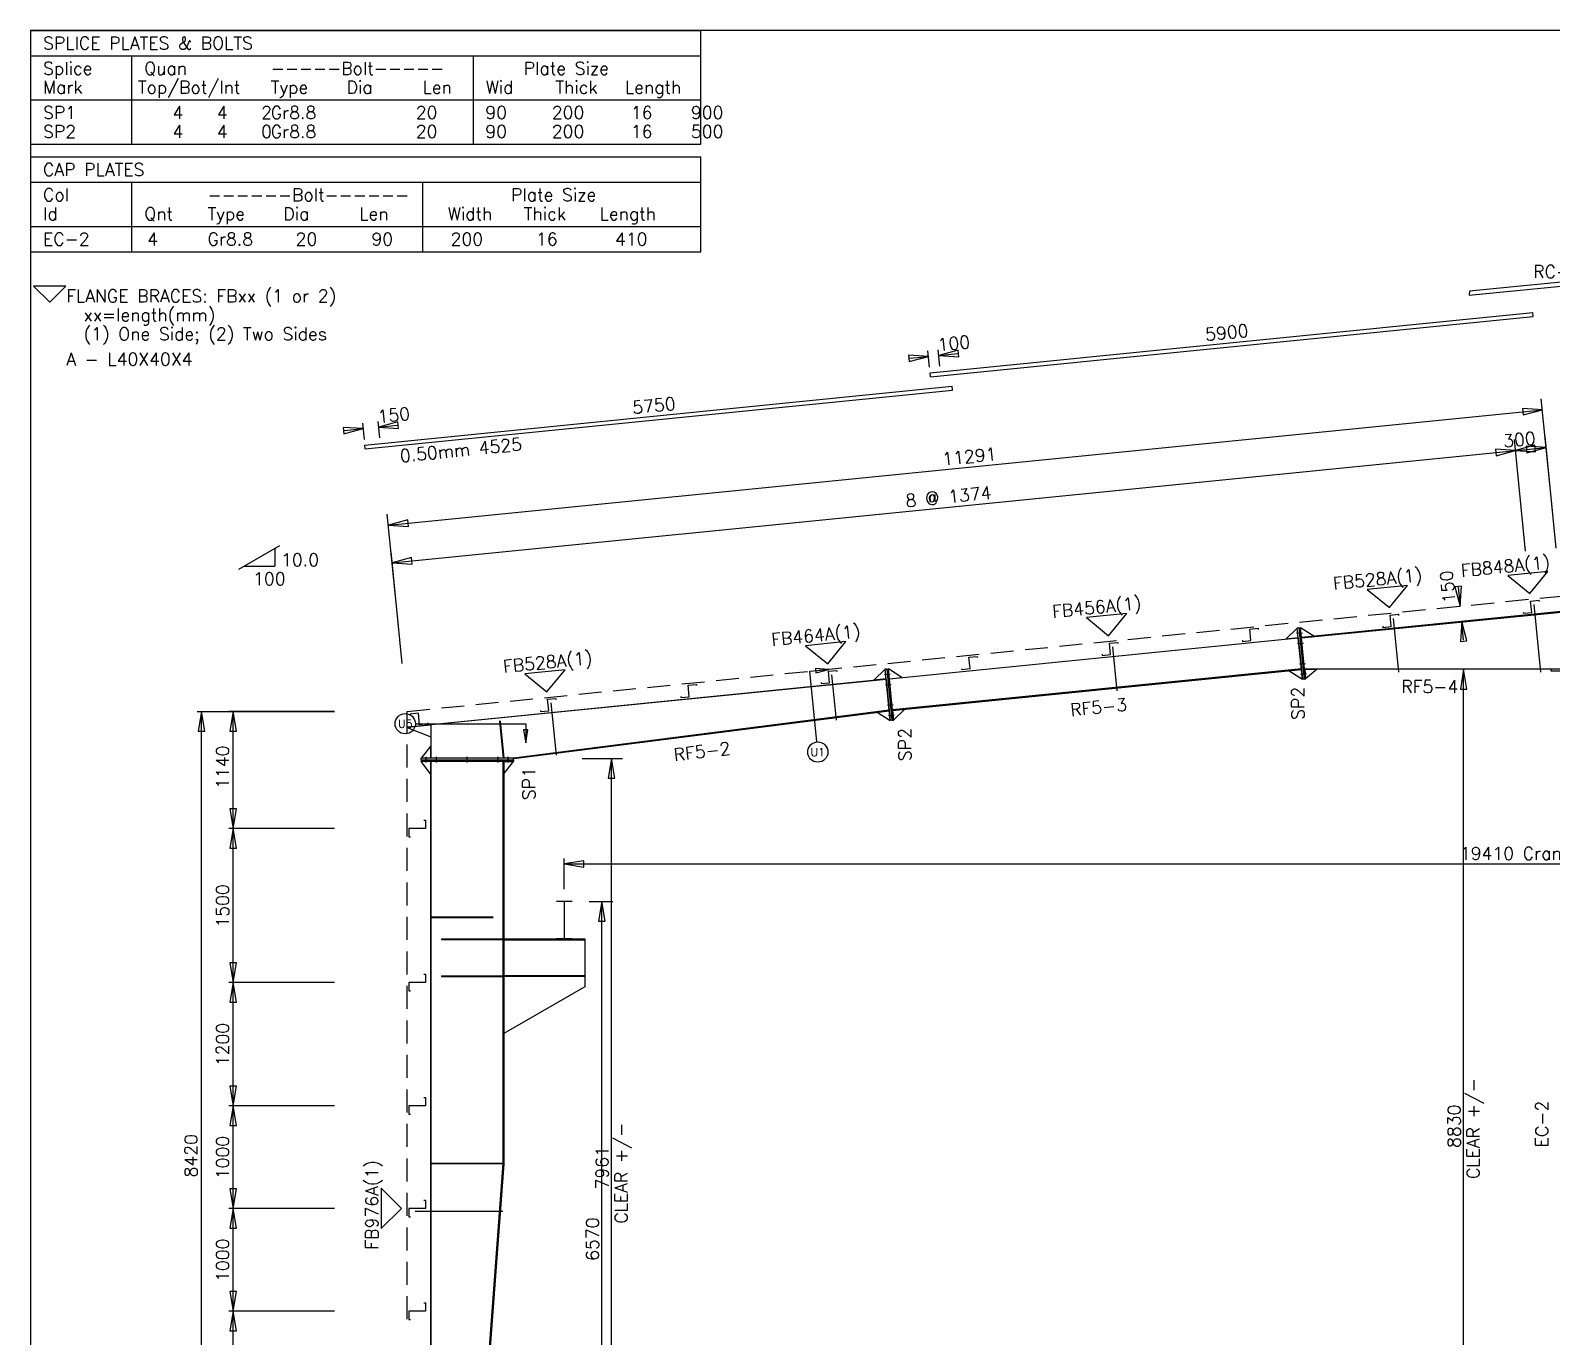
# Model space of a CAD drawing. Extents: x 0 to 29618, y 0 to 20944.
# Drawn here: x 0 to 14809, y 8225 to 20944 of the extents above; entities that cross this region are included whole.
import ezdxf
from ezdxf.enums import TextEntityAlignment as Align

# ---------------------------------------------------------------- set-up
doc = ezdxf.new("R2010")
doc.units = 0
doc.linetypes.add('CONTIN', pattern=[0])
doc.linetypes.add('DASHED', pattern=[335.9, 223.9, -112])
doc.layers.get('0').update_dxf_attribs({"linetype": 'CONTIN'})
for name, color, linetype in [('1', 7, 'CONTIN'), ('10', 10, 'CONTIN'), ('11', 7, 'CONTIN'), ('12', 6, 'CONTIN'), ('14', 7, 'CONTIN'), ('15', 7, 'CONTIN'), ('2', 6, 'CONTIN'), ('22', 7, 'CONTIN'), ('3', 7, 'CONTIN'), ('5', 5, 'DASHED'), ('7', 7, 'CONTIN')]:
    doc.layers.add(name, color=color, linetype=linetype)
doc.styles.add('SIMPLEX', font='SIMPLEX')

# ---------------------------------------------------------------- blocks, each defined once
blk = doc.blocks.new('WSECTN')
for p, q in [((-76.2, 25.4), (76.2, 25.4)), ((0, 0), (0, 25.4)), ((-76.2, 0), (76.2, 0))]:
    blk.add_line(p, q)
blk = doc.blocks.new('ARROWF')
for p, q in [((0, 0), (-192, 32)), ((-192, 32), (-192, -32)), ((-192, -32), (0, 0))]:
    blk.add_line(p, q)
blk = doc.blocks.new('ZCOL')
for p, q in [((10.2, 0), (0, 0)), ((0, 0), (0, -25.4)), ((10.2, -2.5), (10.2, 0)), ((-10.2, -25.4), (-10.2, -22.9)), ((0, -25.4), (-10.2, -25.4))]:
    blk.add_line(p, q)
blk = doc.blocks.new('MARKER')
for p, q in [((197.0327, 197.0327), (-197.0327, 197.0327)), ((-197.0327, 197.0327), (0, 0)), ((0, 0), (197.0327, 197.0327))]:
    blk.add_line(p, q)
blk = doc.blocks.new('CUTFRM')
for p, q in [((0, 0), (0, -25.4)), ((0, -25.4), (-187.18106, -25.4))]:
    blk.add_line(p, q)
blk = doc.blocks.new('ARROWPF')
for p, q in [((0, 0), (-128, 21)), ((-128, 21), (-128, -21)), ((-128, -21), (0, 0))]:
    blk.add_line(p, q)
blk = doc.blocks.new('FRAME5')
at = {"layer": '1'}
for p, q in [((11235, 12599.9912), (10343.8418, 12510.876)), ((10340.0498, 12472.9648), (11235, 12562.46)), ((10343.8418, 12510.876), (10340.0498, 12472.9648)), ((5092.63818, 11717.7246), (10958.8799, 12304.3486)), ((10962.6709, 12266.4375), (10958.8799, 12304.3486)), ((5096.4292, 11679.8145), (10962.6709, 12266.4375)), ((5096.4292, 11679.8145), (5092.63818, 11717.7246)), ((-410.17651, 11014.2822), (5306.81006, 11585.9814)), ((5310.60107, 11548.0703), (5306.81006, 11585.9814)), ((-406.38541, 10976.3721), (5310.60107, 11548.0703)), ((-406.38541, 10976.3721), (-410.17651, 11014.2822)), ((11234.5029, 9392.70215), (8708.06836, 9140.05859)), ((8708.56641, 9135.08398), (11235, 9387.72559)), ((8708.56641, 9135.08398), (11235, 9387.72559)), ((10968.8037, 9460.16992), (11034.6162, 8802.04395)), ((8556.82129, 9124.93457), (8666.77441, 9231.4043)), ((8659.11133, 9180.38867), (8716.22754, 9186.09961)), ((8659.11133, 9180.38867), (8716.22754, 9186.09961)), ((8682.69434, 9232.99609), (8666.77441, 9231.4043)), ((8716.52637, 8733.88477), (8666.77441, 9231.4043)), ((8666.77441, 9231.4043), (8666.77441, 9231.4043)), ((8676.22656, 9136.875), (8666.77441, 9231.4043)), ((8682.69434, 9232.99609), (8698.61523, 9234.58691)), ((8682.69434, 9232.99609), (8732.44629, 8735.47656)), ((8682.69434, 9232.99609), (8732.44629, 8735.47656)), ((8748.36621, 8737.06934), (8698.61523, 9234.58691)), ((8827.47266, 9151.99902), (8698.61523, 9234.58691)), ((8698.61523, 9234.58691), (8698.61523, 9234.58691)), ((8708.06836, 9140.05859), (8698.61523, 9234.58691)), ((9601.82129, 9323.4707), (9653.96387, 8802.04395)), ((4696.0791, 8738.85938), (8676.22656, 9136.875)), ((8676.72461, 9131.89941), (4696.57617, 8733.88477)), ((8676.72461, 9131.89941), (4696.57617, 8733.88477)), ((6867.6582, 9050.05469), (6910.61035, 8620.52637)), ((8676.22656, 9136.875), (8556.82129, 9124.93457)), ((8669.06152, 9080.88477), (8726.17773, 9086.59668)), ((8669.06152, 9080.88477), (8726.17773, 9086.59668)), ((8676.72461, 9131.89941), (8676.22656, 9136.875)), ((8676.72461, 9131.89941), (8706.5752, 8833.38867)), ((8708.06836, 9140.05859), (8827.47266, 9151.99902)), ((8708.56641, 9135.08398), (8708.06836, 9140.05859)), ((8738.57617, 8834.97949), (8708.56641, 9135.08398)), ((8688.96289, 8881.87695), (8746.0791, 8887.58887)), ((8688.96289, 8881.87695), (8746.0791, 8887.58887)), ((4133.49512, 8776.63867), (4177.73486, 8334.24219)), ((4544.83301, 8723.73438), (4654.78418, 8830.2041)), ((4647.12305, 8779.18848), (4704.23779, 8784.90039)), ((4647.12305, 8779.18848), (4704.23779, 8784.90039)), ((4670.70508, 8831.79688), (4654.78418, 8830.2041)), ((4704.53711, 8332.68457), (4654.78418, 8830.2041)), ((4654.78418, 8830.2041), (4654.78418, 8830.2041)), ((4664.23633, 8735.6748), (4654.78418, 8830.2041)), ((4670.70508, 8831.79688), (4686.625, 8833.38867)), ((4670.70508, 8831.79688), (4720.45654, 8334.27734)), ((4670.70508, 8831.79688), (4720.45654, 8334.27734)), ((4736.37793, 8335.86914), (4686.625, 8833.38867)), ((4815.48291, 8750.7998), (4686.625, 8833.38867)), ((4686.625, 8833.38867), (4686.625, 8833.38867)), ((4696.0791, 8738.85938), (4686.625, 8833.38867)), ((4696.0791, 8738.85938), (4815.48291, 8750.7998)), ((4696.57617, 8733.88477), (4696.0791, 8738.85938)), ((8706.5752, 8833.38867), (4726.42676, 8435.37305)), ((8706.5752, 8833.38867), (4726.42676, 8435.37305)), ((4726.9248, 8430.39844), (8707.07324, 8828.41406)), ((8707.07324, 8828.41406), (8587.66895, 8816.47363)), ((8587.66895, 8816.47363), (8716.52637, 8733.88477)), ((8698.91406, 8782.37402), (8756.0293, 8788.08496)), ((8698.91406, 8782.37402), (8756.0293, 8788.08496)), ((8706.5752, 8833.38867), (8707.07324, 8828.41406)), ((8707.07324, 8828.41406), (8716.52637, 8733.88477)), ((8738.57617, 8834.97949), (13731.3906, 8834.97949)), ((8739.07617, 8834.97949), (13730.8877, 8834.97949)), ((8739.07617, 8834.97949), (8739.07617, 8829.98145)), ((13730.8877, 8829.98145), (8739.07617, 8829.98145)), ((8739.07617, 8829.98145), (8859.67578, 8829.98145)), ((8739.07617, 8829.98145), (8748.36621, 8737.06934)), ((8859.67578, 8829.98145), (8748.36621, 8737.06934)), ((11135, 8829.98047), (11135, 8813.98047)), ((11135, 8829.98047), (11135, 8813.98047)), ((11135, 8813.98047), (11334.999, 8813.98047)), ((11135, 8813.98047), (11334.999, 8813.98047)), ((10, 8270.25098), (4664.23633, 8735.6748)), ((4664.73389, 8730.7002), (10.498, 8265.27637)), ((4664.73389, 8730.7002), (236, 8287.82617)), ((4664.23633, 8735.6748), (4544.83301, 8723.73438)), ((4657.07324, 8679.68555), (4714.18799, 8685.39648)), ((4657.07324, 8679.68555), (4714.18799, 8685.39648)), ((4664.73389, 8730.7002), (4664.23633, 8735.6748)), ((4664.73389, 8730.7002), (4694.62891, 8431.75684)), ((4726.42676, 8435.37305), (4696.57617, 8733.88477)), ((8732.44629, 8735.47656), (8716.52637, 8733.88477)), ((8716.52637, 8733.88477), (8716.52637, 8733.88477)), ((8732.44629, 8735.47656), (8748.36621, 8737.06934)), ((8748.36621, 8737.06934), (8748.36621, 8737.06934)), ((1399.43152, 8503.23242), (1450.21814, 7995.36523)), ((4676.97412, 8480.67773), (4734.08887, 8486.38867)), ((4676.97412, 8480.67773), (4734.08887, 8486.38867)), ((4726.9248, 8430.39844), (4846.3291, 8442.33887)), ((4846.3291, 8442.33887), (4736.37793, 8335.86914)), ((906.162964, 8324.14258), (900.193054, 8323.5459)), ((900.193054, 8323.5459), (936.015015, 7965.33301)), ((906.162964, 8324.14258), (941.984924, 7965.92969)), ((4694.62891, 8431.75684), (1038.99988, 7965.63086)), ((4694.49512, 8431.73926), (1038.99988, 7965.63086)), ((1039.63306, 7960.6709), (4695.12695, 8426.7793)), ((4695.12695, 8426.7793), (4576.04688, 8411.5957)), ((4576.04688, 8411.5957), (4704.53711, 8332.68457)), ((4686.92383, 8381.1748), (4744.04004, 8386.88574)), ((4686.92383, 8381.1748), (4744.04004, 8386.88574)), ((4694.49512, 8431.73926), (4695.12695, 8426.7793)), ((4695.12695, 8426.7793), (4704.53711, 8332.68457)), ((4720.45654, 8334.27734), (4704.53711, 8332.68457)), ((4704.53711, 8332.68457), (4704.53711, 8332.68457)), ((4720.45654, 8334.27734), (4736.37793, 8335.86914)), ((4726.42676, 8435.37305), (4726.42676, 8435.37305)), ((4726.42676, 8435.37305), (4726.9248, 8430.39844)), ((4726.9248, 8430.39844), (4736.37793, 8335.86914)), ((4736.37793, 8335.86914), (4736.37793, 8335.86914)), ((231, 8287.32617), (1, 8264.3252)), ((1, 8264.3252), (231, 8172.32617)), ((10.498, 8265.27637), (10, 8270.25098)), ((236, 8287.32617), (231, 8287.32617)), ((231, 8287.32617), (231, 7965.63086)), ((236, 7965.63086), (236, 8287.82617)), ((236, 7965.63086), (236, 8287.32617)), ((231, 8085.62988), (136, 7965.63086)), ((231, 7965.63086), (231, 8085.62988)), ((1036, 7965.63086), (136, 7965.63086)), ((136, 7949.63184), (136, 7965.63086)), ((136, 7965.63086), (136, 7965.63086)), ((231, 7965.63086), (136, 7965.63086)), ((136, 7949.63184), (1036, 7949.63184)), ((136, 7949.63184), (136, 7933.63184)), ((136, 7949.63184), (1036, 7949.63184)), ((1036, 7933.63184), (136, 7933.63184)), ((229.999985, 7813.63135), (136, 7933.63184)), ((136, 7933.63184), (136, 7933.63184)), ((229.999985, 7933.63184), (136, 7933.63184)), ((186, 7920.93164), (186, 7978.33154)), ((186, 7920.93164), (186, 7978.33154)), ((236, 7933.63184), (229.999985, 7933.63184)), ((229.999985, 7933.63184), (229.999985, 16)), ((229.999985, 7933.63184), (229.999985, 7813.63135)), ((236, 7965.63086), (231, 7965.63086)), ((1038.99988, 7965.63086), (236, 7965.63086)), ((936, 7933.63184), (236, 7933.63184)), ((236, 4015.99976), (236, 7933.63184)), ((236, 16), (236, 7933.63184)), ((286, 7920.93164), (286, 7978.33154)), ((286, 7920.93164), (286, 7978.33154)), ((586, 7920.93164), (586, 7978.33154)), ((586, 7920.93164), (586, 7978.33154)), ((886, 7920.93164), (886, 7978.33154)), ((886, 7920.93164), (886, 7978.33154)), ((936, 4015.99976), (936, 7933.63184)), ((936, 7933.63184), (936, 7933.63184)), ((936, 4015.99976), (936, 7933.63184)), ((936, 7933.63184), (941.999939, 7933.63184)), ((941.984924, 7965.92969), (936.015015, 7965.33301)), ((941.999939, 7933.63184), (941.999939, 4015.99976)), ((941.999939, 7933.63184), (941.999939, 7813.63135)), ((941.999939, 7813.63135), (1036, 7933.63184)), ((941.999939, 7933.63184), (1036, 7933.63184)), ((986, 7920.93164), (986, 7978.33154)), ((986, 7920.93164), (986, 7978.33154)), ((1036, 7949.63184), (1036, 7965.63086)), ((1036, 7949.63184), (1036, 7933.63184)), ((1036, 7933.63184), (1036, 7933.63184)), ((1038.99988, 7965.63086), (1039.63306, 7960.6709)), ((236, 6420), (836, 6420)), ((236, 6420), (236, 6414)), ((236, 6414), (836, 6414)), ((836, 6420), (836, 6414)), ((336, 6204), (936, 6204)), ((336, 6204), (336, 6198)), ((336, 6198), (936, 6198)), ((936, 6204), (936, 6198)), ((941.999939, 6204), (1730, 6204)), ((941.999939, 6196), (1730, 6196)), ((1730, 6204), (1730, 5838)), ((336, 5844), (936, 5844)), ((336, 5844), (336, 5838)), ((336, 5838), (936, 5838)), ((936, 5844), (936, 5838)), ((1730, 5846), (941.999939, 5846)), ((1730, 5838), (941.999939, 5838)), ((1730, 5838), (1730, 5738)), ((1730, 5738), (941.999939, 5283.04688)), ((936, 4015.99976), (236, 4015.99976)), ((236, 16), (236, 4015.99976)), ((236, 4015.99976), (936, 4015.99976)), ((636, 16), (936, 4015.99976)), ((636.033997, 16.448999), (936, 4015.99976)), ((941.982971, 4015.55103), (642.017029, 16)), ((936, 4015.99976), (936, 4015.99976)), ((936, 4015.99976), (941.982971, 4015.55103)), ((936, 4015.99976), (941.999939, 4015.99976)), ((80.431122, 3553.13184), (933.524231, 3553.13159))]:
    blk.add_line(p, q, dxfattribs=at)
at = {"layer": '12'}
for p, q in [((5087.29102, 11771.1943), (5071.36133, 11930.4893)), ((5186.79492, 11781.1455), (5170.86523, 11940.4404)), ((-415.52347, 11067.752), (-431.45291, 11227.0469)), ((-266.26791, 11082.6777), (-282.19736, 11241.9727)), ((10889.791, 9980.27832), (10781.0693, 11067.4922)), ((11188.3369, 10010.1328), (11079.6162, 11097.3467)), ((-46.6633, 8886.63281), (-155.38466, 9973.8457)), ((10564.417, 8830), (10071.8359, 8830)), ((-2041.7393, 8420), (-707.66754, 8420)), ((-707.66754, 8420), (-1733.8754, 8420)), ((1704.77283, 7960.7002), (2098.83838, 7960.7002)), ((-707.66754, 7279.99951), (-1733.8754, 7279.99951)), ((1774.23621, 6569.99951), (2004.85413, 6569.99951)), ((-707.66754, 5780), (-1733.8754, 5780)), ((-707.66754, 4580), (-1733.8754, 4580)), ((-707.66754, 3580), (-1733.8754, 3580)), ((-707.66754, 2580), (-1733.8754, 2580))]:
    blk.add_line(p, q, dxfattribs=at)
at = {"layer": '2'}
for p, q in [((4892.90674, 11858.6396), (5076.7085, 11877.0195)), ((5176.2124, 11886.9707), (5360.01367, 11905.3506)), ((11151.5762, 10377.7363), (11042.8555, 11464.9492)), ((-181.45107, 10234.5098), (11053.5488, 11358.0107)), ((-609.90741, 11155.1973), (-426.10596, 11173.5771)), ((-276.8504, 11188.5029), (-93.048943, 11206.8828)), ((-144.69075, 9866.90723), (11090.3096, 10990.4072)), ((-83.423592, 9254.23535), (-192.14496, 10341.4492)), ((10234.583, 9629.09766), (10252.9629, 9445.2959)), ((10286.2686, 9112.24023), (10267.8887, 9296.04102)), ((10286.7803, 0), (10286.7803, 8830)), ((-2000.6948, 0), (-2000.6948, 8420)), ((-1692.8312, 0), (-1692.8312, 8420)), ((1991.36597, 0), (1991.36597, 7960.7002)), ((1530, 6688.21973), (1530, 6988.24707)), ((1530, 6934.51074), (20940, 6934.51074)), ((1897.38159, -0.000115), (1897.38159, 6569.99951))]:
    blk.add_line(p, q, dxfattribs=at)
at = {"layer": '3'}
for p, q in [((-1637.8344, 9805.5293), (-1236.8417, 10037.043)), ((-1288.0321, 10007.4883), (-1288.0321, 9835.08398)), ((-1586.6437, 9835.08398), (-1288.0321, 9835.08398))]:
    blk.add_line(p, q, dxfattribs=at)
at = {"layer": '5'}
for p, q in [((0, 8420), (11235, 9543.5)), ((0, 2500), (0, 8420))]:
    blk.add_line(p, q, dxfattribs=at)
at = {"layer": '7'}
for centre in [(-17.59479, 8300.14648), (3998.98853, 8024.22314)]:
    blk.add_circle(centre, 98.51635, dxfattribs=at)
at = {"layer": '1', "yscale": 14.4094477, "zscale": 14.4094477, "rotation": 180}
blk.add_blockref('WSECTN', (1530, 6569.99951), dxfattribs=at)
at = {"layer": '10'}
for p, xscale, yscale, zscale, rotation in [((10949.4844, 9383.3457), -8, -4.4055119, -4.4055119, 5.71059464), ((9582.50293, 9246.64746), -8, -4.4055119, -4.4055119, 5.71059464), ((8215.41992, 9109.93945), -8, -4.4055119, -4.4055119, 5.71059464), ((6848.33838, 8973.23145), -8, -4.4055119, -4.4055119, 5.71059464), ((5481.25684, 8836.52344), -8, -4.4055119, -4.4055119, 5.71059464), ((4114.17529, 8699.81445), -8, -4.4055119, -4.4055119, 5.71059464), ((2747.19336, 8563.11719), -8, -4.4055119, -4.4055119, 5.71059464), ((1380.11169, 8426.4082), -8, -4.4055119, -4.4055119, 5.71059464), ((122.844048, 8290.42676), 8, -4.405498, -4.405498, 5.71059464), ((180.952286, 7279.99951), 8, -6.3740158, -6.3740158, 89.9999847), ((180.951813, 5780), 8, -6.3740158, -6.3740158, 89.9999847), ((180.951447, 4580), 8, -6.3740158, -6.3740158, 89.9999847), ((180.951126, 3580), 8, -6.3740158, -6.3740158, 89.9999847), ((180.950806, 2580), 8, -6.3740158, -6.3740158, 89.9999847)]:
    blk.add_blockref('ZCOL', p, dxfattribs=dict(at, xscale=xscale, yscale=yscale, zscale=zscale, rotation=rotation))
at = {"layer": '2'}
for p, rotation in [((5076.7085, 11877.0195), 365.710602), ((5176.2124, 11886.9707), 185.710602), ((11053.5488, 11358.0107), 5.71059464), ((-426.10596, 11173.5771), 365.710602), ((-276.8504, 11188.5029), 185.710602), ((10791.7637, 10960.5527), 5.71059464), ((10791.7637, 10960.5527), 185.710602), ((11090.3096, 10990.4072), 5.71059464), ((-181.45107, 10234.5098), 185.710602), ((-144.69075, 9866.90723), 185.710602), ((10252.9629, 9445.2959), 275.710602), ((10267.8887, 9296.04102), 95.7105942), ((10286.7803, 8830), 90), ((-2000.6948, 8420), 90), ((-1692.8312, 8420), 90), ((1991.36597, 7960.7002), 90), ((-1692.8312, 7279.99951), 270), ((-1692.8312, 7279.99951), 90), ((1530, 6934.51074), 180), ((1897.38159, 6569.99951), 89.9999847), ((-1692.8312, 5780), 270), ((-1692.8312, 5780), 90), ((-1692.8312, 4580), 270), ((-1692.8312, 4580), 90), ((-1692.8312, 3580), 270), ((-1692.8312, 3580), 90), ((-1692.8312, 2580), 270), ((-1692.8312, 2580), 90)]:
    blk.add_blockref('ARROWF', p, dxfattribs=dict(at, rotation=rotation))
at = {"layer": '3'}
for p, rotation in [((10931.1074, 9567.11523), 5.71059464), ((9564.125, 9430.41699), 5.71059464), ((6829.96143, 9157.00098), 5.71059464), ((4095.79834, 8883.58398), 5.71059464), ((1361.73474, 8610.17773), 5.71059464), ((-53.735062, 3580), 89.9999847)]:
    blk.add_blockref('MARKER', p, dxfattribs=dict(at, rotation=rotation))
at = {"layer": '7'}
for p, yscale, zscale, rotation in [((3989.19092, 8122.25146), 27.255558, 27.255558, 185.710587), ((80.921562, 8300.14453), 42.2977181, 42.2977181, 90)]:
    blk.add_blockref('CUTFRM', p, dxfattribs=dict(at, yscale=yscale, zscale=zscale, rotation=rotation))
for p, rotation in [((4106.5957, 8829.72559), 365.710571), ((1155.27869, 8112.93506), 270)]:
    blk.add_blockref('ARROWPF', p, dxfattribs=dict(at, rotation=rotation))
at = {"layer": '11', "style": 'SIMPLEX'}
for s, rotation, p in [('5900', 5.71059464, (7776.80273, 12027.5986)), ('100', 5.71059464, (5172.12793, 11927.8115)), ('5750', 5.71059464, (2199.35986, 11316.6934)), ('150', 5.71059464, (-280.93448, 11229.3438)), ('300', 5.71059464, (10677.7773, 10990.4072)), ('11291', 5.71059464, (5217.5293, 10815.6611)), ('8 @ 1374', 5.71059464, (4859.64844, 10408.5938)), ('150', 95.7105942, (10208.0342, 9482.05664)), ('1140', 90.000206, (-1733.881, 7665.28174)), ('1500', 90.000206, (-1733.8816, 6314.49512)), ('1200', 90.000206, (-1733.881, 4964.49512)), ('CLEAR +/-', 90, (10440.7119, 3867.00244)), ('8830', 90, (10255.9941, 4168.70898)), ('CLEAR +/-', 90, (2145.29761, 3432.35254)), ('8420', 90.000206, (-2041.7434, 3881.61206)), ('1000', 90.000206, (-1733.8806, 3864.49536)), ('7961', 90, (1960.57971, 3764.84521)), ('6570', 89.9999847, (1866.59534, 3069.49536)), ('1000', 90.000206, (-1733.8806, 2864.49536))]:
    blk.add_text(s, height=123.145439, rotation=rotation, dxfattribs=at).set_placement(p)
blk.add_text('19410 Crane Span', height=123.145439, dxfattribs=at).set_placement((10249.8359, 6975.55957))
at = {"layer": '15', "style": 'SIMPLEX'}
blk.add_text('RC-01', height=123.145439, dxfattribs=at).set_placement((10964.0801, 12641.04))
blk.add_text('0.50mm 4525', height=123.145439, rotation=5.71059464, dxfattribs=at).set_placement((-63.297977, 10845.6709))
at = {"layer": '3', "style": 'SIMPLEX'}
for s, p in [('10.0', (-1226.4595, 9835.08398)), ('100', (-1498.9106, 9650.36621))]:
    blk.add_text(s, height=123.145439, dxfattribs=at).set_placement(p)
for s, rotation, p in [('FB848A(1)', 5.71059464, (10265.2559, 9728.24805)), ('FB528A(1)', 5.71059464, (9020.80859, 9603.80273)), ('FB456A(1)', 5.71059464, (6286.64404, 9330.38574)), ('FB464A(1)', 5.71059464, (3552.48169, 9056.96973)), ('FB528A(1)', 5.71059464, (940.951965, 8795.81641)), ('SP2', 90, (8735.26758, 8337.83008)), (' RF5-4', 0.0000885, (9595.31152, 8599.75195)), (' RF5-3', 5.71058992, (6378.44824, 8364.00684)), ('SP2', 90, (4907.99609, 7936.63184)), (' RF5-2', 7.08235836, (2520.04199, 7924.43457)), ('SP1', 90, (1248.07056, 7556.34131)), ('EC-2', 89.9999847, (11109.9297, 4174.86621)), ('FB976A(1)', 89.9999847, (-280.32281, 3179.77734))]:
    blk.add_text(s, height=123.145439, rotation=rotation, dxfattribs=at).set_placement(p)
at = {"layer": '7', "style": 'SIMPLEX'}
for s, p in [('U5', (-17.59479, 8260.74023)), ('U1', (3998.98853, 7984.81641))]:
    blk.add_text(s, height=78.8130875, dxfattribs=at).set_placement(p, align=Align.CENTER)
blk = doc.blocks.new('RF5CPL', base_point=(0, 11.43))
at = {"layer": '3'}
for p, q in [((0, 11.43), (80.77, 11.43)), ((0, 11.43), (0, 0)), ((80.77, 0), (80.77, 11.43)), ((0, 8.38), (80.77, 8.38)), ((12.19, 8.38), (12.19, 0)), ((47.24, 8.38), (47.24, 0)), ((0, 3.05), (80.77, 3.05)), ((0, 0), (80.77, 0)), ((0, 0), (80.77, 0))]:
    blk.add_line(p, q, dxfattribs=at)
at = {"layer": '1', "style": 'SIMPLEX'}
for s, p in [('CAP PLATES', (1.52, 9.14)), ('Col', (1.52, 6.1)), ('------Bolt------', (21.34, 6.1)), ('Plate Size', (57.91, 6.1)), ('Id', (1.52, 3.81)), ('Qnt', (13.72, 3.81)), ('Type', (21.34, 3.81)), ('Dia', (30.48, 3.81)), ('Len', (39.62, 3.81)), ('Width', (50.29, 3.81)), ('Thick', (59.44, 3.81)), ('Length', (68.58, 3.81)), ('EC-2', (1.52, 0.76)), ('   4', (10.67, 0.76)), ('Gr8.8', (21.34, 0.76)), ('        20', (22.86, 0.76)), ('        90', (32, 0.76)), ('       200', (42.67, 0.76)), ('        16', (51.82, 0.76)), ('       410', (62.48, 0.76))]:
    blk.add_text(s, height=1.524, dxfattribs=at).set_placement(p)
blk = doc.blocks.new('RF5BLT1', base_point=(0, 22.86))
at = {"layer": '3'}
for p, q in [((0, 22.86), (134.62, 22.86)), ((0, 22.86), (0, 0)), ((134.62, 0), (134.62, 22.86)), ((0, 17.78), (134.62, 17.78)), ((20.32, 17.78), (20.32, 0)), ((88.9, 17.78), (88.9, 0)), ((0, 8.89), (134.62, 8.89)), ((0, 0), (134.62, 0)), ((0, 0), (134.62, 0))]:
    blk.add_line(p, q, dxfattribs=at)
at = {"layer": '1', "style": 'SIMPLEX'}
for s, p in [('SPLICE PLATES & BOLTS', (2.54, 19.05)), ('Splice', (2.54, 13.97)), ('Quan', (22.86, 13.97)), ('-----Bolt-----', (48.26, 13.97)), ('Plate Size', (99.06, 13.97)), ('Mark', (2.54, 10.16)), ('Top/Bot/Int', (21.59, 10.16)), ('Type', (48.26, 10.16)), ('Dia', (63.5, 10.16)), ('Len', (78.74, 10.16)), ('Wid', (91.44, 10.16)), ('Thick', (105.41, 10.16)), ('Length', (119.38, 10.16)), ('SP1', (2.54, 5.08)), ('   4', (22.86, 5.08)), ('   4', (31.75, 5.08)), ('   2', (40.64, 5.08)), ('Gr8.8', (48.26, 5.08)), ('        20', (62.23, 5.08)), ('        90', (76.2, 5.08)), ('       200', (91.44, 5.08)), ('        16', (105.41, 5.08)), ('       900', (119.38, 5.08)), ('SP2', (2.54, 1.27)), ('   4', (22.86, 1.27)), ('   4', (31.75, 1.27)), ('   0', (40.64, 1.27)), ('Gr8.8', (48.26, 1.27)), ('        20', (62.23, 1.27)), ('        90', (76.2, 1.27)), ('       200', (91.44, 1.27)), ('        16', (105.41, 1.27)), ('       500', (119.38, 1.27))]:
    blk.add_text(s, height=2.54, dxfattribs=at).set_placement(p)
blk = doc.blocks.new('RF5FBR')
at = {"xscale": 0.8, "yscale": 0.8, "zscale": 0.8}
blk.add_blockref('MARKER', (188.412521, -369.43631), dxfattribs=at)
at = {"layer": '14', "style": 'SIMPLEX'}
for s, p in [('FLANGE BRACES: FBxx (1 or 2)', (348.501587, -369.43631)), ('  xx=length(mm)', (348.501587, -554.15442)), ('  (1) One Side; (2) Two Sides', (348.501587, -738.87262)), ('A - L40X40X4', (348.501587, -985.16351))]:
    blk.add_text(s, height=123.145439, dxfattribs=at).set_placement(p)

msp = doc.modelspace()

# ---------------------------------------------------------------- linework, layer by layer
at = {"layer": '22'}
for p, q in [((29618.3711, 20944.4219), (0, 20944.4219)), ((0, 20944.4219), (0, 0))]:
    msp.add_line(p, q, dxfattribs=at)

# ---------------------------------------------------------------- block references
for name, p, xscale, yscale, zscale in [('RF5BLT1', (0, 20944.4219), 48.4824562, 48.4824562, 48.4824562), ('RF5CPL', (0, 19712.9668), 80.8040924, 80.8040924, 80.8040924)]:
    msp.add_blockref(name, p, dxfattribs=dict(xscale=xscale, yscale=yscale, zscale=zscale))
for name, p in [('FRAME5', (3666.54346, 5892.66797)), ('RF5FBR', (0, 18666.2305))]:
    msp.add_blockref(name, p)

doc.saveas('drawing.dxf')
